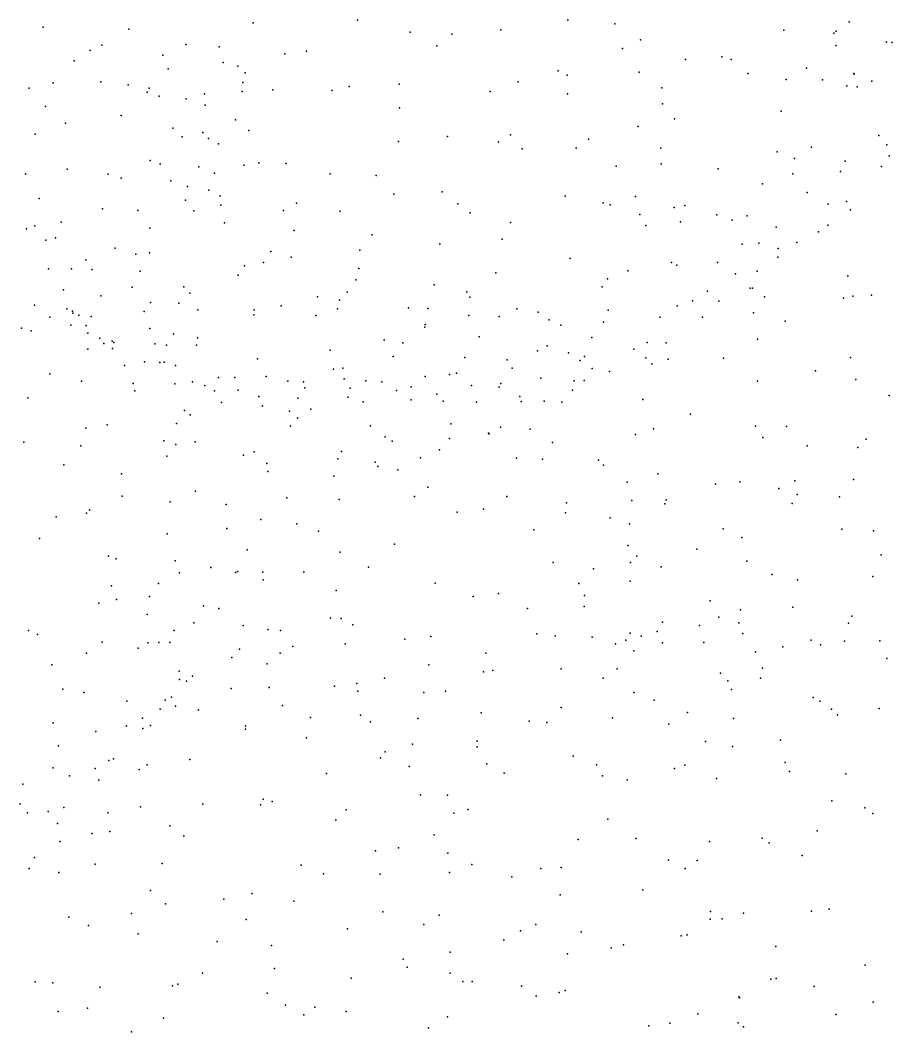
# Model space of a CAD drawing. Header units: metres. Extents: x -25 to 25, y -27.7 to 27.8.
# Drawn here: x -13.553 to -11.275, y -18.526 to -15.88 of the extents above; entities that cross this region are included whole.
import ezdxf

# ---------------------------------------------------------------- set-up
doc = ezdxf.new("R2010")
doc.units = ezdxf.units.M

msp = doc.modelspace()

# ---------------------------------------------------------------- linework, layer by layer
for p in [(-13.4938, -15.8985, 1.1992), (-12.9447, -15.887, -0.0887), (-12.6715, -15.8802, -2.4865), (-12.122, -15.8801, 3.3611), (-11.9989, -15.8895, -2.9837), (-11.386, -15.8842, -2.0009), (-13.2699, -15.9032, -2.3872), (-12.5337, -15.9112, -2.5803), (-12.4246, -15.9165, 3.3465), (-12.2969, -15.9056, -2.7426), (-11.5569, -15.9061, -3.4962), (-11.4264, -15.9136, 10.1927), (-11.4202, -15.9087, 3.2907), (-13.3398, -15.9451, 0.9488), (-13.1207, -15.9437, 0.6652), (-13.0337, -15.9501, 0.4379), (-12.4638, -15.9469, -1.9663), (-11.9315, -15.9313, -2.101), (-11.4214, -15.9459, -3.6247), (-11.2885, -15.9377, 9.0412), (-11.2748, -15.9386, 9.4765), (-13.3705, -15.9591, -12.8887), (-13.181, -15.9713, -0.8875), (-12.8617, -15.9679, -1.7133), (-12.8053, -15.9608, 3.1057), (-11.9786, -15.9542, -12.6577), (-11.719, -15.976, -2.0758), (-13.4127, -15.9859, -2.4885), (-13.1663, -16.0068, -1.1966), (-13.0225, -15.9903, 2.6803), (-12.9844, -16.0005, -2.4236), (-11.8137, -15.9832, -12.2635), (-11.6948, -15.9829, -3.4392), (-11.4976, -16.0055, 10.6679), (-12.9649, -16.018, -0.4258), (-12.147, -16.0128, -2.9134), (-12.1232, -16.0239, -12.8165), (-11.9351, -16.0161, -3.1439), (-11.6505, -16.0193, 3.226), (-11.3737, -16.0193, 11.0003), (-11.3734, -16.0213, -11.6862), (-13.5299, -16.0582, 1.2337), (-13.4673, -16.0442, -12.8018), (-13.3426, -16.0412, 2.2011), (-13.2716, -16.0487, 0.7689), (-13.2163, -16.0574, 2.3492), (-12.9713, -16.0426, 0.0887), (-12.6938, -16.0536, -1.8394), (-12.5627, -16.0475, -13.0353), (-12.2519, -16.0409, -2.068), (-11.876, -16.0567, -12.4117), (-11.5508, -16.0354, -3.6464), (-11.4557, -16.0356, 10.452), (-11.3924, -16.0513, -3.8593), (-11.365, -16.0547, 10.2887), (-11.3267, -16.0396, -2.0145), (-13.2219, -16.0684, -2.4767), (-13.1906, -16.0784, 0.6201), (-13.1198, -16.0857, 0.4803), (-13.0714, -16.0723, -0.6238), (-12.9731, -16.0666, -1.5867), (-12.8931, -16.062, 2.9745), (-12.7383, -16.064, -13.0376), (-12.325, -16.0663, -2.7968), (-12.1224, -16.0725, 3.3686), (-13.4873, -16.1055, -2.6463), (-13.0698, -16.1025, 0.3295), (-12.5614, -16.1095, -1.9168), (-11.8741, -16.0989, -3.3022), (-13.2896, -16.1295, -12.8077), (-11.8428, -16.1376, 3.2627), (-11.5636, -16.1179, -2.0475), (-13.4349, -16.1491, 0.712), (-13.1547, -16.1622, -1.1551), (-12.991, -16.1407, -12.9494), (-11.9382, -16.1577, -12.5151), (-13.514, -16.1779, 1.7846), (-13.1297, -16.1852, -12.8567), (-13.0757, -16.1735, -2.5129), (-13.0609, -16.1891, -1.458), (-12.9557, -16.1688, 2.7074), (-12.4359, -16.1839, 3.3288), (-12.2718, -16.1799, -12.8768), (-12.0679, -16.1916, -12.7174), (-11.3082, -16.1815, 10.6986), (-13.0354, -16.2032, -0.1127), (-12.5647, -16.197, -2.6621), (-12.3028, -16.1983, -2.0517), (-12.2412, -16.2166, -2.9571), (-12.0997, -16.2149, -2.0894), (-11.8785, -16.215, -12.3109), (-11.4846, -16.2119, 3.2613), (-11.2879, -16.2056, 3.3564), (-11.5746, -16.2244, -3.8778), (-11.5293, -16.242, -11.6622), (-11.2813, -16.2349, -5.0284), (-13.4304, -16.2694, 0.4972), (-13.2137, -16.2469, -2.577), (-13.1875, -16.2561, 2.2737), (-13.0865, -16.2632, -0.768), (-12.9689, -16.2595, 2.5596), (-12.93, -16.2533, -2.5627), (-12.8577, -16.2547, 2.9211), (-11.9955, -16.2618, 3.2899), (-11.8781, -16.2553, -3.4722), (-11.7287, -16.2686, -11.8341), (-11.3968, -16.2486, -5.5135), (-11.3017, -16.2623, -4.638), (-13.54, -16.2816, -4.9102), (-13.3236, -16.2825, 0.3647), (-13.2892, -16.2935, -12.6854), (-13.0453, -16.2804, -0.2971), (-12.743, -16.2822, 3.0767), (-12.6229, -16.2862, 3.1853), (-11.5338, -16.2819, -4.0471), (-11.4089, -16.2758, -5.2919), (-13.1594, -16.2998, 0.014), (-13.1157, -16.3147, -1.3321), (-11.6125, -16.3081, -2.0552), (-13.5038, -16.3466, -5.1379), (-13.1215, -16.3509, -0.9136), (-13.06, -16.3246, 2.346), (-13.0309, -16.3394, -12.7929), (-12.5763, -16.335, -2.7304), (-12.4504, -16.3288, -2.8366), (-12.1285, -16.3399, -3.2242), (-11.9444, -16.3408, -12.3926), (-11.4963, -16.3305, -5.4104), (-13.3385, -16.3738, 1.9685), (-13.0291, -16.3637, -1.5277), (-12.831, -16.359, 2.807), (-12.4091, -16.3603, -12.8625), (-12.0291, -16.3578, -12.5707), (-12.0107, -16.3632, -2.07), (-11.844, -16.3703, 3.2027), (-11.8157, -16.365, -3.7135), (-11.4415, -16.3608, -4.3608), (-11.3933, -16.3546, -2.0624), (-11.383, -16.3764, 3.3369), (-13.2458, -16.3779, 2.096), (-13.0992, -16.3788, -0.533), (-12.8651, -16.3777, -2.6285), (-12.7168, -16.3796, -1.8534), (-12.3771, -16.3843, 3.2418), (-11.9333, -16.388, -3.5806), (-11.7319, -16.389, -11.7196), (-11.6923, -16.4034, -3.9719), (-11.6531, -16.3916, 3.2226), (-13.5373, -16.4258, -4.5637), (-13.5155, -16.4182, -4.7388), (-13.4463, -16.4085, -2.8027), (-13.2142, -16.4244, -0.2067), (-13.0197, -16.4096, -2.6245), (-12.8369, -16.43, 2.5793), (-12.2719, -16.409, -12.7784), (-11.9178, -16.417, -12.0848), (-11.8271, -16.407, -11.8544), (-11.5766, -16.4217, -5.2856), (-11.4418, -16.4159, -4.7242), (-13.4864, -16.4558, 1.7172), (-13.4612, -16.4496, -4.8802), (-12.633, -16.4414, -12.8561), (-12.2932, -16.453, -3.1591), (-11.4662, -16.4338, -4.5466), (-13.3049, -16.4762, -0.0433), (-12.6659, -16.4813, 2.9401), (-12.4562, -16.4653, -2.9407), (-11.6663, -16.4658, -2.0339), (-11.6225, -16.4634, -4.1848), (-11.5715, -16.4773, -11.5268), (-11.5229, -16.4615, -5.5794), (-13.3815, -16.5071, 1.8275), (-13.2512, -16.4924, -2.7335), (-13.2155, -16.4883, -12.5328), (-12.8981, -16.4852, -12.7517), (-12.8448, -16.4997, 2.4066), (-12.1159, -16.5032, 3.1691), (-11.5728, -16.5002, -4.9902), (-13.4794, -16.5301, -2.9632), (-13.4197, -16.53, 0.1983), (-13.3651, -16.5319, -5.0124), (-13.2395, -16.5362, 1.9741), (-12.9668, -16.5229, 2.2341), (-12.9176, -16.5139, -2.701), (-12.6682, -16.5293, -1.8935), (-11.965, -16.5357, 3.1449), (-11.8506, -16.5137, -3.9207), (-11.8363, -16.5204, -11.7269), (-11.7307, -16.5142, -11.5796), (-12.984, -16.5465, -1.6281), (-12.6764, -16.5589, 2.6809), (-12.3103, -16.5412, 3.1187), (-12.0182, -16.5564, -12.0796), (-11.6835, -16.5438, -5.2079), (-11.6268, -16.5367, -4.3568), (-11.39, -16.5488, -5.608), (-13.4399, -16.5857, -4.5955), (-13.2611, -16.5779, -0.3412), (-13.1256, -16.5772, -0.9345), (-12.4716, -16.5718, 3.0206), (-12.0319, -16.5775, -3.787), (-11.7563, -16.5887, -5.3869), (-11.6447, -16.5805, -4.8581), (-11.6393, -16.5809, -4.5121), (-13.3426, -16.6009, -0.1492), (-13.11, -16.5938, -2.7738), (-12.7762, -16.6035, -2.8187), (-12.7189, -16.6119, -12.6919), (-12.6983, -16.5912, 2.484), (-12.3858, -16.5905, -12.6918), (-12.3782, -16.6044, -3.34), (-11.7962, -16.6143, 3.1671), (-11.7272, -16.6151, -5.0039), (-11.6077, -16.6035, -5.4479), (-11.4007, -16.6067, -11.3628), (-11.3763, -16.602, -2.0637), (-11.328, -16.5994, 3.4106), (-13.5162, -16.6257, -3.4844), (-13.4314, -16.6352, -3.8131), (-13.4168, -16.6414, -4.3701), (-13.2298, -16.6418, -0.48), (-13.213, -16.6181, -12.3503), (-13.1389, -16.6203, -1.3131), (-13.0893, -16.638, 2.0296), (-12.9416, -16.6373, 2.1218), (-12.871, -16.6267, -12.6018), (-12.7241, -16.6351, 2.3144), (-12.5383, -16.6325, -3.0918), (-12.4875, -16.6337, 2.8642), (-12.2547, -16.6348, -12.5347), (-12.0161, -16.6382, -3.9463), (-11.8355, -16.6267, -4.1994), (-13.476, -16.6572, -3.3023), (-13.4162, -16.646, -5.2787), (-13.4005, -16.6517, 0.0162), (-13.3678, -16.6551, -4.7242), (-12.9426, -16.6509, -2.8255), (-12.7809, -16.652, -1.8521), (-12.3809, -16.6521, -3.5123), (-12.3013, -16.6553, -2.0198), (-12.1994, -16.6435, 3.02), (-12.1709, -16.6636, -12.3528), (-11.881, -16.6567, -5.273), (-11.7698, -16.6565, -4.4774), (-11.6364, -16.6455, -2.0127), (-11.5532, -16.6673, 3.3059), (-13.5498, -16.6859, 1.7076), (-13.5247, -16.6926, 0.2205), (-13.4208, -16.6779, -3.6402), (-13.381, -16.6783, -4.1376), (-13.2149, -16.6865, -5.0289), (-12.4953, -16.6826, -1.9739), (-12.4951, -16.6763, 2.6769), (-12.1399, -16.6774, -12.1499), (-12.0283, -16.6698, 3.0214), (-13.3768, -16.6983, 1.8421), (-13.345, -16.7118, -0.2873), (-13.3134, -16.7194, -3.9488), (-13.1526, -16.7, -0.7239), (-13.0898, -16.7106, -12.25), (-12.6015, -16.7162, -3.2453), (-12.3537, -16.7079, -3.7064), (-12.0591, -16.7098, -11.7504), (-11.626, -16.7146, -11.3018), (-13.3766, -16.7401, -3.4043), (-13.3346, -16.7257, -3.1485), (-13.3124, -16.7391, -3.732), (-13.3088, -16.7234, -12.1488), (-13.2019, -16.7265, 1.9291), (-13.1708, -16.7299, -2.9623), (-13.0924, -16.7297, -5.1369), (-12.7428, -16.743, 2.1465), (-12.5528, -16.7237, -12.5676), (-12.2007, -16.7448, -3.9341), (-12.1755, -16.7321, -11.9204), (-11.9494, -16.7404, -5.0013), (-11.9144, -16.7227, -4.4075), (-11.8642, -16.7241, -4.7369), (-13.2287, -16.7735, -4.7837), (-12.9329, -16.7654, -12.2596), (-12.5785, -16.7594, 2.2815), (-12.391, -16.7626, 2.5874), (-12.2802, -16.7683, -12.2101), (-12.1198, -16.75, -2.0161), (-12.0894, -16.7701, 2.8786), (-12.078, -16.76, -4.1451), (-11.918, -16.7628, -11.5137), (-11.8592, -16.7669, -2.0003), (-11.7143, -16.7639, 3.2094), (-11.3825, -16.7619, -2.0412), (-13.2806, -16.7832, -4.1962), (-13.1887, -16.7752, -12.0504), (-13.1772, -16.7744, -5.3024), (-13.1478, -16.7832, -1.3068), (-12.7341, -16.7924, -3.2185), (-12.7097, -16.7898, -12.4041), (-12.267, -16.7906, -5.4901), (-12.0578, -16.7914, -4.3238), (-12.013, -16.7991, -4.6505), (-11.9021, -16.7789, 3.0229), (-11.4738, -16.797, -5.5312), (-13.4761, -16.8048, 1.7876), (-13.3935, -16.8241, -0.1738), (-13.1027, -16.8261, -3.8032), (-13.0354, -16.8149, -5.3656), (-12.9924, -16.8147, -5.0546), (-12.9105, -16.8124, -5.1956), (-12.8541, -16.8242, -12.0191), (-12.813, -16.8257, -3.3593), (-12.7062, -16.8184, -5.3747), (-12.6498, -16.823, -5.5233), (-12.6083, -16.8255, -12.2884), (-12.4949, -16.8118, -5.4332), (-12.4308, -16.8071, -12.3105), (-12.4132, -16.8036, -5.5787), (-12.1926, -16.8165, -5.1526), (-12.1048, -16.8229, -4.9567), (-12.079, -16.8221, -5.4781), (-11.6254, -16.8243, -1.9928), (-11.3688, -16.8197, 3.4663), (-13.2578, -16.8307, -0.5166), (-13.2537, -16.8498, -11.9086), (-13.1496, -16.8312, -3.4034), (-13.0704, -16.8351, -3.23), (-13.0453, -16.8493, -4.8742), (-12.9839, -16.8477, -3.5004), (-12.8093, -16.8418, -3.6823), (-12.6912, -16.8426, -5.2113), (-12.5698, -16.8482, -12.0534), (-12.5313, -16.8392, -5.6944), (-12.3734, -16.8359, -5.2329), (-12.301, -16.8398, 2.4524), (-12.297, -16.8305, -1.9966), (-12.1095, -16.848, -11.6454), (-13.5336, -16.8682, -5.3351), (-13.0272, -16.8801, -3.9276), (-12.9297, -16.8644, -3.8016), (-12.8275, -16.8689, 2.041), (-12.6973, -16.8659, -11.9433), (-12.6565, -16.8778, -3.852), (-12.5311, -16.8732, -5.0868), (-12.4646, -16.8582, -11.9134), (-12.4477, -16.8762, -1.9633), (-12.3609, -16.8794, -4.9761), (-12.247, -16.8643, -4.1845), (-12.2441, -16.8773, -4.7992), (-12.1834, -16.8767, -4.4685), (-12.1373, -16.8788, 2.5355), (-11.9254, -16.8719, -5.4928), (-11.2812, -16.8619, -11.0578), (-13.1236, -16.9006, -4.139), (-12.9197, -16.8885, -11.8575), (-12.8494, -16.9023, -1.7933), (-12.7937, -16.897, -5.6619), (-13.1091, -16.9118, -1.468), (-12.8281, -16.9212, -3.9205), (-11.8006, -16.9107, -11.3524), (-13.3818, -16.9473, 1.8507), (-13.3259, -16.9383, -0.412), (-13.1445, -16.9351, -0.9153), (-12.8468, -16.9423, -4.828), (-12.6376, -16.9407, -4.8847), (-12.4275, -16.9357, -4.8058), (-12.2975, -16.9448, -5.6897), (-12.2198, -16.9499, 2.3197), (-11.8976, -16.9487, -1.9809), (-11.6313, -16.9416, -11.1883), (-11.5496, -16.943, 3.4136), (-13.5437, -16.984, 1.7286), (-13.1776, -16.9806, 1.9198), (-13.0958, -16.9828, -11.7985), (-12.5993, -16.9702, -11.7978), (-12.5806, -16.9814, -4.0554), (-12.4307, -16.9741, -4.2203), (-12.3295, -16.9605, -11.7376), (-12.3278, -16.9615, -4.5095), (-12.1619, -16.9847, -5.6278), (-11.9452, -16.9634, -11.52), (-11.6121, -16.9713, -5.5154), (-11.3418, -16.9762, 3.553), (-13.3952, -16.9936, -0.1341), (-13.1467, -16.9901, -5.47), (-12.9415, -17.0088, -4.5666), (-12.7135, -17.0084, -4.7262), (-12.4574, -17.0037, -4.4056), (-11.4963, -16.9932, -1.9882), (-11.3637, -16.998, -5.5926), (-13.1705, -17.0201, -0.6894), (-12.9693, -17.0179, -4.2411), (-12.7231, -17.0277, -4.1537), (-12.6255, -17.0364, -4.5647), (-12.5073, -17.0244, -1.911), (-12.2561, -17.0254, -1.9542), (-12.1882, -17.0284, -11.6799), (-12.0419, -17.0307, 2.3892), (-13.4394, -17.043, 0.0718), (-12.9083, -17.0393, -11.7894), (-12.9058, -17.0601, 1.9836), (-12.6187, -17.0477, -4.3221), (-12.5664, -17.0558, -5.9626), (-12.0285, -17.0442, -11.6212), (-13.289, -17.0666, -5.4465), (-12.7333, -17.0726, 2.037), (-11.9663, -17.0885, 2.6277), (-11.8861, -17.0668, 3.0317), (-11.6721, -17.0874, -1.9786), (-11.5281, -17.0846, -11.2756), (-11.3746, -17.0814, -11.0204), (-13.0952, -17.112, -1.3438), (-12.4877, -17.1015, 2.1092), (-11.7358, -17.0937, -11.5334), (-11.5698, -17.105, 3.4792), (-13.2872, -17.1246, -0.4182), (-13.1612, -17.1395, 1.9082), (-12.8561, -17.1295, -1.7143), (-12.7198, -17.1336, -5.986), (-12.5223, -17.1258, -11.7467), (-12.2815, -17.1255, -5.7841), (-12.1253, -17.1424, 2.2455), (-11.9546, -17.1366, 2.7738), (-11.8684, -17.1446, -5.5871), (-11.8646, -17.1342, -1.9774), (-11.535, -17.144, -11.4184), (-11.5225, -17.1208, -5.5769), (-11.4111, -17.1267, 3.5711), (-13.3803, -17.1692, -11.908), (-13.3726, -17.1606, -0.0306), (-13.0147, -17.1467, -5.6875), (-12.4113, -17.167, -5.9525), (-12.3424, -17.159, 2.1429), (-12.1282, -17.1689, -5.6932), (-13.4598, -17.1792, 0.2556), (-12.9247, -17.1864, -5.8182), (-12.8303, -17.1971, 1.9837), (-12.0107, -17.1814, -11.691), (-11.9604, -17.1976, 2.4436), (-13.1696, -17.2231, -11.8453), (-13.0135, -17.2092, -11.793), (-12.7736, -17.2163, -11.7708), (-12.2107, -17.2129, -1.9232), (-11.7156, -17.2101, -5.5981), (-11.4054, -17.2109, -11.2862), (-11.3228, -17.2155, -1.958), (-13.5028, -17.2361, -12.0028), (-12.5748, -17.2503, 2.0639), (-11.6665, -17.2335, -11.6452), (-12.9602, -17.2653, 1.9287), (-12.7167, -17.2713, -6.2054), (-11.965, -17.2537, -1.9896), (-11.7847, -17.2633, 3.3017), (-13.3225, -17.2823, 1.7796), (-13.3028, -17.2891, -0.0982), (-13.1484, -17.2942, -5.6593), (-12.1598, -17.2986, -5.8255), (-11.958, -17.2984, 2.6921), (-11.9415, -17.2821, 2.9062), (-11.6539, -17.295, 3.4518), (-11.3022, -17.2786, -11.109), (-13.1374, -17.3253, -0.5647), (-13.0555, -17.3119, -1.0535), (-12.9909, -17.3246, -5.9131), (-12.9853, -17.3222, -1.317), (-12.9192, -17.3237, -1.4779), (-12.8118, -17.3238, -1.6005), (-12.6426, -17.3105, -11.7435), (-12.0544, -17.3151, 2.2685), (-11.8778, -17.3096, 3.1428), (-13.1915, -17.353, -0.34), (-12.918, -17.3438, -11.7993), (-12.4687, -17.3523, -1.8188), (-12.0928, -17.3532, -11.7842), (-11.9591, -17.347, 2.4886), (-11.5877, -17.3302, -5.6735), (-11.5211, -17.3439, 3.5547), (-11.3242, -17.3348, -11.3579), (-13.3152, -17.3591, 0.1175), (-12.7278, -17.3716, -6.3787), (-12.3034, -17.3797, -6.1681), (-13.3478, -17.4051, 0.265), (-13.302, -17.3951, -5.5455), (-13.2157, -17.3878, -12.1036), (-12.3696, -17.3871, -6.3182), (-12.0782, -17.3852, -1.9836), (-11.7493, -17.3984, -5.7345), (-13.2213, -17.4347, -5.6814), (-13.074, -17.4122, -0.8343), (-13.0344, -17.4189, -12.086), (-12.227, -17.4184, 2.1474), (-12.079, -17.4132, -5.9003), (-11.6699, -17.4225, -2.074), (-11.5331, -17.4152, -11.6871), (-13.0994, -17.4564, -0.684), (-12.7425, -17.444, -11.7959), (-12.7141, -17.4446, -1.5812), (-12.6838, -17.4611, -6.5168), (-11.8739, -17.4547, -11.8551), (-11.7273, -17.4418, 3.3816), (-11.6744, -17.4561, -7.0719), (-11.3879, -17.4575, -6.7855), (-11.3796, -17.4387, -11.5327), (-13.5315, -17.4761, 0.5625), (-13.5084, -17.4872, 1.3795), (-13.1507, -17.4766, 1.7637), (-12.9707, -17.4636, -6.2398), (-12.9064, -17.4738, -1.3434), (-12.8732, -17.4761, -6.4866), (-12.2024, -17.4848, -1.9589), (-11.9588, -17.4837, -6.8953), (-11.8879, -17.4791, -5.8853), (-11.7771, -17.4636, -6.886), (-11.6645, -17.4845, -5.8452), (-13.3393, -17.5068, 1.5831), (-13.2198, -17.5087, -12.3962), (-13.1913, -17.5079, 0.0475), (-13.1627, -17.5075, -0.1518), (-12.7043, -17.5113, 1.9323), (-12.5478, -17.4991, -6.6017), (-12.4802, -17.4924, -11.7586), (-12.1552, -17.4901, -6.3788), (-12.0577, -17.494, -6.5974), (-11.9972, -17.5109, -2.0797), (-11.9699, -17.5013, 2.7935), (-11.9296, -17.4909, 2.9832), (-11.8743, -17.5087, 3.1543), (-11.7663, -17.5078, -6.6796), (-11.4856, -17.5012, -2.0876), (-11.4611, -17.5139, -6.6131), (-11.3981, -17.5043, -5.9904), (-11.3056, -17.5034, -6.4963), (-13.3805, -17.536, 0.3879), (-13.2449, -17.5222, 0.2198), (-12.9801, -17.5249, -12.3529), (-12.8734, -17.536, 1.8683), (-12.841, -17.5185, -12.1225), (-12.3361, -17.5353, -1.8718), (-11.9493, -17.5291, -6.0421), (-11.631, -17.5321, -6.5795), (-11.56, -17.5189, -7.1859), (-13.4707, -17.5657, -12.4489), (-13.0001, -17.5471, -1.0437), (-12.9076, -17.5631, -6.6139), (-12.4848, -17.566, -1.7407), (-11.2873, -17.5497, -7.3102), (-13.1377, -17.5828, -0.3327), (-12.3424, -17.5845, -11.7975), (-12.3174, -17.5813, 2.0922), (-12.1388, -17.577, -11.8875), (-11.9923, -17.5765, 2.5744), (-11.7226, -17.5876, -6.4478), (-11.6128, -17.5745, 3.4822), (-13.137, -17.6045, -6.0345), (-13.119, -17.6089, -6.3641), (-13.1033, -17.5954, -6.1931), (-12.6737, -17.615, -12.0243), (-12.6011, -17.6014, -6.7307), (-12.0292, -17.6012, 2.3902), (-11.7038, -17.6081, -2.1826), (-11.6183, -17.601, -6.3352), (-13.4423, -17.6296, -5.5447), (-13.3872, -17.6388, -12.571), (-13.0019, -17.6279, -12.5445), (-12.9026, -17.6254, -1.269), (-12.7315, -17.6215, -12.2979), (-12.6706, -17.6347, -1.5378), (-12.4981, -17.6384, -11.8549), (-12.4413, -17.6352, -6.8238), (-11.9489, -17.6381, -2.1766), (-11.6939, -17.6308, -11.8961), (-13.2746, -17.6613, -5.7859), (-13.1743, -17.6589, -6.6934), (-13.1575, -17.651, -12.6152), (-12.8677, -17.6723, 1.7966), (-11.8961, -17.6589, -11.9405), (-11.4805, -17.6517, 3.5838), (-11.4629, -17.6614, -2.1734), (-13.1873, -17.6821, 0.0302), (-13.1479, -17.6743, -0.4829), (-13.0872, -17.6836, -0.9001), (-12.6635, -17.6979, 1.8721), (-12.3486, -17.6919, -6.9761), (-12.1392, -17.6776, -2.122), (-11.8087, -17.6908, 3.2607), (-11.4325, -17.6825, -7.3267), (-11.4165, -17.6972, -11.7101), (-11.308, -17.6806, -2.1118), (-13.4677, -17.7176, 0.2499), (-13.2759, -17.7261, -6.8387), (-13.234, -17.7054, -6.5222), (-13.2129, -17.7244, -6.154), (-12.9643, -17.7261, -6.9086), (-12.7948, -17.7042, -12.5354), (-12.6375, -17.7154, -6.9001), (-12.514, -17.7068, 1.9276), (-12.2224, -17.7139, -7.1093), (-12.1767, -17.7166, 2.1726), (-12.005, -17.7049, 2.6633), (-11.8574, -17.7209, -7.245), (-11.6888, -17.7067, -7.2905), (-13.3555, -17.7406, -6.6697), (-13.233, -17.7328, -6.0009), (-12.9644, -17.7348, -12.667), (-13.4536, -17.778, -6.8016), (-12.8051, -17.7574, -6.9829), (-12.5278, -17.7737, -12.1744), (-12.3589, -17.7657, -1.9735), (-11.7614, -17.7671, -11.9425), (-11.6914, -17.7794, 3.3923), (-11.5654, -17.7631, -11.8486), (-12.5994, -17.7936, -1.5951), (-12.3586, -17.7804, -11.915), (-12.1074, -17.8049, 2.3219), (-13.3219, -17.8166, 0.0092), (-13.3098, -17.8118, -6.3156), (-13.2213, -17.8278, -0.2304), (-13.1104, -17.8135, -7.0148), (-12.6119, -17.8097, -12.4593), (-12.5364, -17.8318, -12.324), (-12.3337, -17.8251, -7.2015), (-12.047, -17.8274, -7.2524), (-11.8162, -17.8285, -2.2952), (-11.5533, -17.8212, 3.519), (-13.4675, -17.8355, 0.0794), (-13.4247, -17.8566, -6.5055), (-13.3579, -17.837, -6.968), (-13.2425, -17.84, 1.4467), (-12.7531, -17.85, -7.1603), (-12.2886, -17.8496, 2.027), (-12.0312, -17.8568, -2.2479), (-11.8427, -17.8376, 3.1631), (-11.5418, -17.8452, -2.2875), (-11.3948, -17.8509, -7.365), (-13.5469, -17.8779, -6.6128), (-13.3481, -17.8678, -6.0853), (-11.967, -17.8667, 2.8187), (-11.7333, -17.8632, -7.3125), (-12.5066, -17.9066, -1.7689), (-12.4359, -17.9067, -1.9211), (-13.5534, -17.93, -12.7645), (-13.239, -17.9372, -7.0995), (-13.076, -17.9305, 1.5411), (-12.9255, -17.932, -1.258), (-12.9179, -17.9173, -12.7678), (-12.8949, -17.9237, -7.2301), (-11.4314, -17.9219, -11.7387), (-13.5341, -17.9531, -5.8537), (-13.4805, -17.9499, -6.3595), (-13.4391, -17.9392, -5.9761), (-13.3243, -17.9531, -0.623), (-12.7016, -17.9453, 1.7342), (-12.4194, -17.9541, 1.8895), (-12.3833, -17.9444, -12.0331), (-11.3449, -17.9403, 3.7065), (-11.3244, -17.9548, -11.6177), (-13.4559, -17.9815, -0.1733), (-13.1626, -17.987, -12.8443), (-12.7283, -17.9724, -1.4554), (-12.0167, -17.9694, -7.3137), (-13.3664, -18.0071, -12.8354), (-13.3195, -18.0021, -0.7763), (-13.1253, -18.0134, -1.0831), (-12.4709, -18.0108, -12.4185), (-11.4698, -17.9999, 3.6234), (-13.4489, -18.0281, -0.5123), (-12.0944, -18.0229, 2.4384), (-11.9443, -18.0203, -11.9532), (-11.7515, -18.0281, -11.9236), (-11.6135, -18.0198, -7.3433), (-11.5957, -18.0313, -2.3309), (-13.5163, -18.0704, -7.1167), (-12.6243, -18.0528, -12.6335), (-12.5642, -18.0452, 1.78), (-12.4355, -18.0585, -7.4018), (-11.5093, -18.0651, -11.78), (-13.3575, -18.0874, 1.3858), (-13.1825, -18.0862, -7.1928), (-12.8189, -18.0901, -12.7841), (-12.3731, -18.088, -12.1327), (-12.1392, -18.0961, 2.2968), (-11.8587, -18.077, 3.0536), (-11.7837, -18.0783, 3.2278), (-13.5301, -18.0991, -12.8105), (-13.4525, -18.1094, -0.8114), (-12.7603, -18.1131, 1.6967), (-12.6126, -18.1141, -1.5942), (-12.4307, -18.1089, 1.8377), (-12.268, -18.1204, 1.9984), (-12.1922, -18.0989, -7.3595), (-11.815, -18.0992, -2.3288), (-13.2131, -18.1561, -12.8658), (-12.9479, -18.1642, 1.6269), (-12.1417, -18.1681, -2.2208), (-11.9259, -18.1548, -7.3472), (-13.1737, -18.1915, -1.1659), (-13.0207, -18.1789, -1.2505), (-12.8381, -18.1844, -1.3879), (-13.4262, -18.226, 1.3817), (-13.2623, -18.2169, -7.2312), (-12.6053, -18.2122, -12.6408), (-12.4585, -18.2208, -1.8624), (-11.7485, -18.2109, -11.856), (-11.6627, -18.2157, -7.3617), (-11.4846, -18.2104, 3.6488), (-11.4387, -18.2055, -2.3107), (-13.3753, -18.2477, -1.0921), (-12.9624, -18.232, -7.3359), (-12.4984, -18.2453, -12.499), (-12.2053, -18.2457, -7.4203), (-11.7496, -18.2316, 3.2479), (-11.7178, -18.2306, -2.3267), (-13.2452, -18.27, 1.4819), (-12.6981, -18.2563, -7.4531), (-12.2452, -18.2616, -2.0895), (-12.087, -18.2643, 2.4304), (-11.8257, -18.2752, 3.0635), (-11.8097, -18.2723, -7.3716), (-13.0386, -18.2897, 1.603), (-12.8965, -18.3006, -12.8024), (-12.2892, -18.2852, 1.8812), (-12.0087, -18.306, -2.2386), (-11.9758, -18.2986, -7.3924), (-11.5775, -18.3028, -2.3099), (-12.4292, -18.3178, -7.5061), (-12.1227, -18.3223, 2.2146), (-12.8882, -18.36, -7.3866), (-12.5522, -18.3364, -1.6794), (-12.5422, -18.3568, 1.7227), (-11.3446, -18.3514, -2.2541), (-13.0773, -18.3722, -7.3259), (-12.6884, -18.3853, -12.6765), (-12.4293, -18.373, -12.2807), (-11.5912, -18.388, 3.5168), (-11.5766, -18.3866, -7.3976), (-13.5142, -18.3955, -1.1319), (-13.4685, -18.3975, -12.8047), (-13.3457, -18.409, -7.2964), (-13.1549, -18.406, 1.5556), (-13.1414, -18.4013, -12.8363), (-12.3958, -18.3948, -11.9506), (-12.3721, -18.3942, -11.7586), (-12.2432, -18.4062, -2.0061), (-11.478, -18.4071, -11.4972), (-12.9077, -18.425, 1.6665), (-12.2046, -18.433, -11.6506), (-12.1441, -18.4233, -7.4698), (-12.1285, -18.4178, 2.0835), (-11.675, -18.4343, 3.3227), (-11.6733, -18.4369, -2.2668), (-13.3778, -18.4642, -1.2823), (-12.8603, -18.4565, -1.5289), (-12.783, -18.4619, -7.4515), (-11.3237, -18.4489, -11.2033), (-13.4541, -18.4733, 1.3709), (-13.179, -18.4905, -7.3355), (-12.8119, -18.4812, -12.6996), (-12.7016, -18.4729, -1.6285), (-12.4361, -18.4866, -1.8477), (-11.7821, -18.4793, -11.6274), (-11.4201, -18.4809, -11.3258), (-12.4856, -18.5154, -7.5223), (-11.9097, -18.5101, 2.6914), (-11.8546, -18.5031, 2.846), (-11.6765, -18.5027, -7.4398), (-11.6624, -18.5131, -11.5207), (-13.2626, -18.5259, -12.7702)]:
    msp.add_point(p)

doc.saveas('drawing.dxf')
